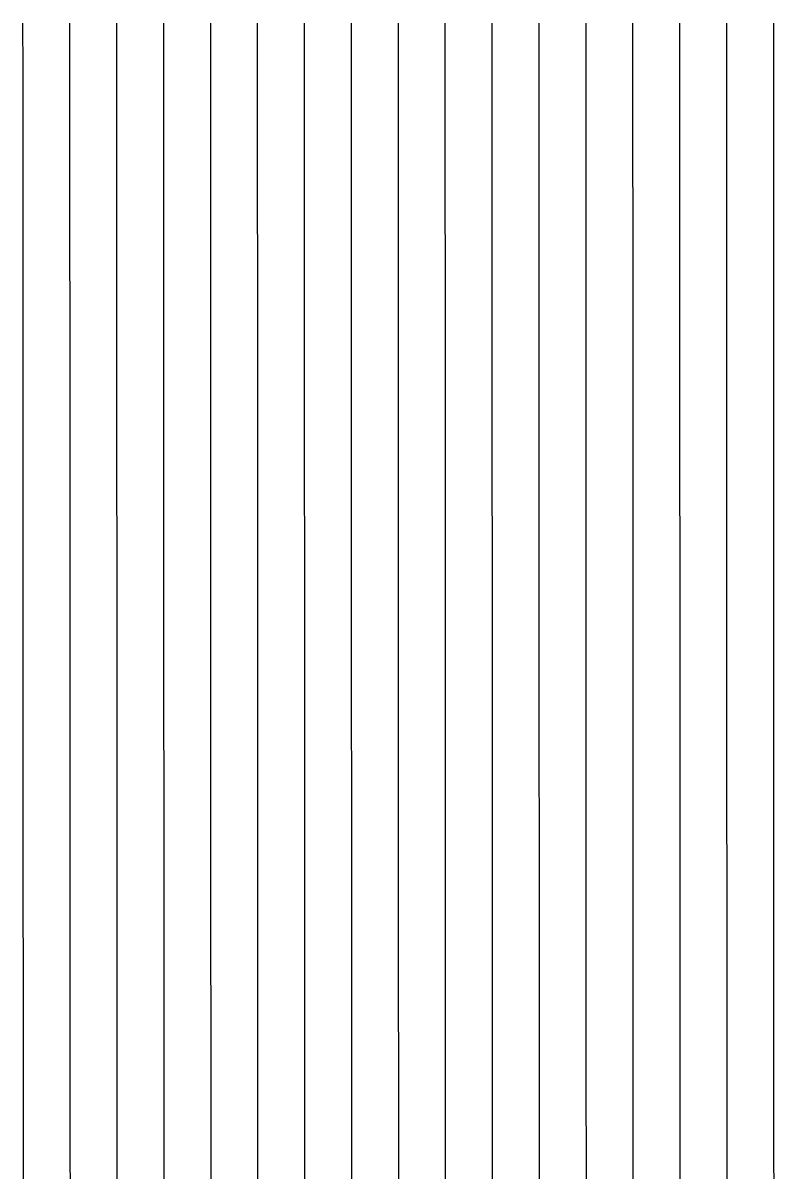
# Model space of a CAD drawing. Header units: metres. Extents: x -287 to 275, y -246 to 245.
# Drawn here: x 110.1 to 190.1, y 122.5 to 245.1 of the extents above; entities that cross this region are included whole.
import ezdxf

# ---------------------------------------------------------------- set-up
doc = ezdxf.new("R2010")
doc.units = ezdxf.units.M

msp = doc.modelspace()

# ---------------------------------------------------------------- linework, layer by layer
for p, q in [((110.09119, 240.08087, -692.8163), (110.08948, 245.08075, -692.81635)), ((115.090576, 240.07922, -692.81635), (115.08899, 245.07916, -692.8164)), ((120.09003, 240.07764, -692.8164), (120.0885, 245.07758, -692.81647)), ((125.08942, 240.07611, -692.8165), (125.08789, 245.07605, -692.8166)), ((130.0888, 240.07458, -692.8166), (130.08734, 245.07452, -692.81665)), ((135.0882, 240.07306, -692.81665), (135.08679, 245.07306, -692.8167)), ((140.08759, 240.07166, -692.8167), (140.08618, 245.07166, -692.8168)), ((145.08698, 240.07019, -692.81683), (145.08563, 245.07025, -692.8169)), ((150.08643, 240.06879, -692.8169), (150.08502, 245.06891, -692.81696)), ((155.08582, 240.06744, -692.81696), (155.08447, 245.06757, -692.817)), ((160.08514, 240.06616, -692.817), (160.08386, 245.06622, -692.8171)), ((165.08453, 240.06482, -692.8171), (165.08325, 245.06494, -692.81714)), ((170.08392, 240.0636, -692.81714), (170.08264, 245.06372, -692.8172)), ((175.08325, 240.06232, -692.8172), (175.08209, 245.06244, -692.81726)), ((180.08264, 240.06116, -692.81726), (180.08142, 245.06128, -692.8173)), ((185.08203, 240.06, -692.8173), (185.08087, 245.06012, -692.8174)), ((190.08136, 240.05884, -692.8174), (190.0802, 245.05896, -692.81744)), ((110.092834, 235.08093, -692.81616), (110.09119, 240.08087, -692.8163)), ((115.092224, 235.07935, -692.8163), (115.090576, 240.07922, -692.81635)), ((120.09161, 235.0777, -692.81635), (120.09003, 240.07764, -692.8164)), ((125.091, 235.07611, -692.81647), (125.08942, 240.07611, -692.8165)), ((130.09033, 235.07458, -692.8165), (130.0888, 240.07458, -692.8166)), ((135.08972, 235.07306, -692.8166), (135.0882, 240.07306, -692.81665)), ((140.08911, 235.0716, -692.81665), (140.08759, 240.07166, -692.8167)), ((145.08844, 235.07019, -692.8168), (145.08698, 240.07019, -692.81683)), ((150.08777, 235.06879, -692.81683), (150.08643, 240.06879, -692.8169)), ((155.08716, 235.06738, -692.8169), (155.08582, 240.06744, -692.81696)), ((160.08643, 235.06604, -692.81696), (160.08514, 240.06616, -692.817)), ((165.08582, 235.0647, -692.817), (165.08453, 240.06482, -692.8171)), ((170.08514, 235.06348, -692.8171), (170.08392, 240.0636, -692.81714)), ((175.08453, 235.06226, -692.81714), (175.08325, 240.06232, -692.8172)), ((180.08386, 235.06104, -692.8172), (180.08264, 240.06116, -692.81726)), ((185.08319, 235.05981, -692.81726), (185.08203, 240.06, -692.8173)), ((190.08252, 235.05865, -692.8173), (190.08136, 240.05884, -692.8174)), ((110.09448, 230.08105, -692.8161), (110.092834, 235.08093, -692.81616)), ((115.09387, 230.07935, -692.8162), (115.092224, 235.07935, -692.8163)), ((120.0932, 230.07776, -692.8163), (120.09161, 235.0777, -692.81635)), ((125.09253, 230.07611, -692.81635), (125.091, 235.07611, -692.81647)), ((130.09186, 230.07458, -692.81647), (130.09033, 235.07458, -692.8165)), ((135.09125, 230.07306, -692.8165), (135.08972, 235.07306, -692.8166)), ((140.09058, 230.07153, -692.8166), (140.08911, 235.0716, -692.81665)), ((145.08984, 230.07007, -692.8167), (145.08844, 235.07019, -692.8168)), ((150.08917, 230.06866, -692.8168), (150.08777, 235.06879, -692.81683)), ((155.0885, 230.06726, -692.81683), (155.08716, 235.06738, -692.8169)), ((160.08777, 230.06592, -692.8169), (160.08643, 235.06604, -692.81696)), ((165.0871, 230.06458, -692.81696), (165.08582, 235.0647, -692.817)), ((170.08643, 230.0633, -692.8171), (170.08514, 235.06348, -692.8171)), ((175.0857, 230.06207, -692.81714), (175.08453, 235.06226, -692.81714)), ((180.08502, 230.06085, -692.8172), (180.08386, 235.06104, -692.8172)), ((185.08435, 230.0597, -692.81726), (185.08319, 235.05981, -692.81726)), ((190.08362, 230.05853, -692.8173), (190.08252, 235.05865, -692.8173)), ((110.09625, 225.08112, -692.81604), (110.09448, 230.08105, -692.8161)), ((115.09552, 225.0794, -692.8161), (115.09387, 230.07935, -692.8162)), ((120.09485, 225.0777, -692.8162), (120.0932, 230.07776, -692.8163)), ((125.09418, 225.07611, -692.8163), (125.09253, 230.07611, -692.81635)), ((130.09344, 225.07452, -692.8164), (130.09186, 230.07458, -692.81647)), ((135.09271, 225.073, -692.81647), (135.09125, 230.07306, -692.8165)), ((140.09198, 225.07147, -692.8165), (140.09058, 230.07153, -692.8166)), ((145.09131, 225.07, -692.81665), (145.08984, 230.07007, -692.8167)), ((150.09058, 225.06854, -692.8167), (150.08917, 230.06866, -692.8168)), ((155.08984, 225.0672, -692.8168), (155.0885, 230.06726, -692.81683)), ((160.08917, 225.0658, -692.8169), (160.08777, 230.06592, -692.8169)), ((165.08844, 225.06445, -692.81696), (165.0871, 230.06458, -692.81696)), ((170.0877, 225.06317, -692.817), (170.08643, 230.0633, -692.8171)), ((175.08698, 225.06189, -692.8171), (175.0857, 230.06207, -692.81714)), ((180.08624, 225.06067, -692.81714), (180.08502, 230.06085, -692.8172)), ((185.08557, 225.05945, -692.8172), (185.08435, 230.0597, -692.81726)), ((190.08478, 225.05829, -692.81726), (190.08362, 230.05853, -692.8173)), ((110.09796, 220.08112, -692.816), (110.09625, 225.08112, -692.81604)), ((115.09723, 220.0794, -692.81604), (115.09552, 225.0794, -692.8161)), ((120.0965, 220.0777, -692.81616), (120.09485, 225.0777, -692.8162)), ((125.095764, 220.07605, -692.8162), (125.09418, 225.07611, -692.8163)), ((130.09503, 220.07446, -692.81635), (130.09344, 225.07452, -692.8164)), ((135.09424, 220.07288, -692.8164), (135.09271, 225.073, -692.81647)), ((140.0935, 220.07135, -692.81647), (140.09198, 225.07147, -692.8165)), ((145.09277, 220.06989, -692.8166), (145.09131, 225.07, -692.81665)), ((150.09204, 220.06842, -692.81665), (150.09058, 225.06854, -692.8167)), ((155.09125, 220.06696, -692.8167), (155.08984, 225.0672, -692.8168)), ((160.09052, 220.06561, -692.81683), (160.08917, 225.0658, -692.8169)), ((165.08972, 220.06433, -692.8169), (165.08844, 225.06445, -692.81696)), ((170.08899, 220.06299, -692.81696), (170.0877, 225.06317, -692.817)), ((175.08826, 220.0617, -692.817), (175.08698, 225.06189, -692.8171)), ((180.08746, 220.06049, -692.8171), (180.08624, 225.06067, -692.81714)), ((185.08673, 220.0592, -692.81714), (185.08557, 225.05945, -692.8172)), ((190.086, 220.05804, -692.8172), (190.08478, 225.05829, -692.81726)), ((110.09967, 215.08105, -692.81586), (110.09796, 220.08112, -692.816)), ((115.09894, 215.07935, -692.816), (115.09723, 220.0794, -692.81604)), ((120.098206, 215.07764, -692.8161), (120.0965, 220.0777, -692.81616)), ((125.09741, 215.07599, -692.81616), (125.095764, 220.07605, -692.8162)), ((130.09656, 215.07434, -692.8163), (130.09503, 220.07446, -692.81635)), ((135.09576, 215.07281, -692.81635), (135.09424, 220.07288, -692.8164)), ((140.09503, 215.07123, -692.8164), (140.0935, 220.07135, -692.81647)), ((145.09424, 215.0697, -692.8165), (145.09277, 220.06989, -692.8166)), ((150.09344, 215.06824, -692.8166), (150.09204, 220.06842, -692.81665)), ((155.09265, 215.06683, -692.8167), (155.09125, 220.06696, -692.8167)), ((160.09186, 215.06549, -692.8168), (160.09052, 220.06561, -692.81683)), ((165.09106, 215.06409, -692.81683), (165.08972, 220.06433, -692.8169)), ((170.09027, 215.06274, -692.8169), (170.08899, 220.06299, -692.81696)), ((175.08948, 215.06146, -692.81696), (175.08826, 220.0617, -692.817)), ((180.08868, 215.06024, -692.8171), (180.08746, 220.06049, -692.8171)), ((185.08795, 215.05896, -692.81714), (185.08673, 220.0592, -692.81714)), ((190.08716, 215.0578, -692.8172), (190.086, 220.05804, -692.8172)), ((110.1015, 210.08105, -692.8158), (110.09967, 215.08105, -692.81586)), ((115.10065, 210.07928, -692.8159), (115.09894, 215.07935, -692.816)), ((120.09985, 210.07758, -692.816), (120.098206, 215.07764, -692.8161)), ((125.09906, 210.0758, -692.8161), (125.09741, 215.07599, -692.81616)), ((130.0982, 210.07422, -692.8162), (130.09656, 215.07434, -692.8163)), ((135.09735, 210.07263, -692.8163), (135.09576, 215.07281, -692.81635)), ((140.09656, 210.07104, -692.81635), (140.09503, 215.07123, -692.8164)), ((145.0957, 210.06952, -692.81647), (145.09424, 215.0697, -692.8165)), ((150.09491, 210.06805, -692.8165), (150.09344, 215.06824, -692.8166)), ((155.09406, 210.06665, -692.81665), (155.09265, 215.06683, -692.8167)), ((160.09326, 210.06525, -692.8167), (160.09186, 215.06549, -692.8168)), ((165.09235, 210.0639, -692.8168), (165.09106, 215.06409, -692.81683)), ((170.09155, 210.0625, -692.81683), (170.09027, 215.06274, -692.8169)), ((175.09076, 210.06122, -692.81696), (175.08948, 215.06146, -692.81696)), ((180.08997, 210.06, -692.817), (180.08868, 215.06024, -692.8171)), ((185.08911, 210.05872, -692.8171), (185.08795, 215.05896, -692.81714)), ((190.08838, 210.05756, -692.81714), (190.08716, 215.0578, -692.8172)), ((110.10333, 205.081, -692.81573), (110.1015, 210.08105, -692.8158)), ((115.10242, 205.07916, -692.8158), (115.10065, 210.07928, -692.8159)), ((120.10156, 205.0774, -692.8159), (120.09985, 210.07758, -692.816)), ((125.10071, 205.07568, -692.81604), (125.09906, 210.0758, -692.8161)), ((130.09985, 205.07404, -692.8161), (130.0982, 210.07422, -692.8162)), ((135.099, 205.07245, -692.8162), (135.09735, 210.07263, -692.8163)), ((140.09808, 205.07086, -692.8163), (140.09656, 210.07104, -692.81635)), ((145.09723, 205.06934, -692.8164), (145.0957, 210.06952, -692.81647)), ((150.09637, 205.06787, -692.81647), (150.09491, 210.06805, -692.8165)), ((155.09546, 205.0664, -692.8166), (155.09406, 210.06665, -692.81665)), ((160.09467, 205.065, -692.81665), (160.09326, 210.06525, -692.8167)), ((165.09375, 205.0636, -692.8167), (165.09235, 210.0639, -692.8168)), ((170.0929, 205.06232, -692.81683), (170.09155, 210.0625, -692.81683)), ((175.09204, 205.06097, -692.8169), (175.09076, 210.06122, -692.81696)), ((180.09119, 205.0597, -692.81696), (180.08997, 210.06, -692.817)), ((185.09033, 205.05847, -692.817), (185.08911, 210.05872, -692.8171)), ((190.08948, 205.05731, -692.8171), (190.08838, 210.05756, -692.81714)), ((110.10516, 200.08087, -692.8156), (110.10333, 205.081, -692.81573)), ((115.10425, 200.07904, -692.81573), (115.10242, 205.07916, -692.8158)), ((120.10333, 200.07727, -692.81586), (120.10156, 205.0774, -692.8159)), ((125.102356, 200.0755, -692.816), (125.10071, 205.07568, -692.81604)), ((130.1015, 200.07385, -692.81604), (130.09985, 205.07404, -692.8161)), ((135.10059, 200.0722, -692.81616), (135.099, 205.07245, -692.8162)), ((140.09961, 200.07062, -692.8162), (140.09808, 205.07086, -692.8163)), ((145.09875, 200.06915, -692.81635), (145.09723, 205.06934, -692.8164)), ((150.09784, 200.06757, -692.8164), (150.09637, 205.06787, -692.81647)), ((155.09692, 200.06616, -692.8165), (155.09546, 205.0664, -692.8166)), ((160.09601, 200.0647, -692.8166), (160.09467, 205.065, -692.81665)), ((165.09515, 200.06335, -692.81665), (165.09375, 205.0636, -692.8167)), ((170.09424, 200.06201, -692.8168), (170.0929, 205.06232, -692.81683)), ((175.09332, 200.06067, -692.81683), (175.09204, 205.06097, -692.8169)), ((180.09247, 200.05939, -692.8169), (180.09119, 205.0597, -692.81696)), ((185.09155, 200.05817, -692.81696), (185.09033, 205.05847, -692.817)), ((190.0907, 200.05695, -692.8171), (190.08948, 205.05731, -692.8171)), ((110.106995, 195.08063, -692.81555), (110.10516, 200.08087, -692.8156)), ((115.10602, 195.0788, -692.8157), (115.10425, 200.07904, -692.81573)), ((120.10504, 195.07703, -692.8158), (120.10333, 200.07727, -692.81586)), ((125.104126, 195.07532, -692.81586), (125.102356, 200.0755, -692.816)), ((130.10309, 195.07361, -692.816), (130.1015, 200.07385, -692.81604)), ((135.10217, 195.07202, -692.8161), (135.10059, 200.0722, -692.81616)), ((140.1012, 195.07037, -692.81616), (140.09961, 200.07062, -692.8162)), ((145.10022, 195.06885, -692.8163), (145.09875, 200.06915, -692.81635)), ((150.0993, 195.06738, -692.81635), (150.09784, 200.06757, -692.8164)), ((155.09833, 195.06586, -692.81647), (155.09692, 200.06616, -692.8165)), ((160.09741, 195.06439, -692.8165), (160.09601, 200.0647, -692.8166)), ((165.09644, 195.06305, -692.81665), (165.09515, 200.06335, -692.81665)), ((170.09552, 195.06165, -692.8167), (170.09424, 200.06201, -692.8168)), ((175.0946, 195.06036, -692.8168), (175.09332, 200.06067, -692.81683)), ((180.09369, 195.05908, -692.8169), (180.09247, 200.05939, -692.8169)), ((185.09283, 195.05786, -692.81696), (185.09155, 200.05817, -692.81696)), ((190.09192, 195.05664, -692.817), (190.0907, 200.05695, -692.8171)), ((110.108826, 190.08044, -692.8155), (110.106995, 195.08063, -692.81555)), ((115.10785, 190.07867, -692.8156), (115.10602, 195.0788, -692.8157)), ((120.10681, 190.07678, -692.8157), (120.10504, 195.07703, -692.8158)), ((125.105835, 190.07507, -692.8158), (125.104126, 195.07532, -692.81586)), ((130.1048, 190.07336, -692.8159), (130.10309, 195.07361, -692.816)), ((135.10382, 190.07172, -692.81604), (135.10217, 195.07202, -692.8161)), ((140.10278, 190.07007, -692.8161), (140.1012, 195.07037, -692.81616)), ((145.1018, 190.06848, -692.8162), (145.10022, 195.06885, -692.8163)), ((150.10083, 190.06702, -692.8163), (150.0993, 195.06738, -692.81635)), ((155.09985, 190.06549, -692.8164), (155.09833, 195.06586, -692.81647)), ((160.09882, 190.06409, -692.81647), (160.09741, 195.06439, -692.8165)), ((165.09784, 190.06268, -692.8166), (165.09644, 195.06305, -692.81665)), ((170.09692, 190.06134, -692.81665), (170.09552, 195.06165, -692.8167)), ((175.09595, 190.06006, -692.8167), (175.0946, 195.06036, -692.8168)), ((180.09497, 190.05872, -692.81683), (180.09369, 195.05908, -692.8169)), ((185.09406, 190.0575, -692.8169), (185.09283, 195.05786, -692.81696)), ((190.09308, 190.05627, -692.81696), (190.09192, 195.05664, -692.817)), ((110.11072, 185.0802, -692.81537), (110.108826, 190.08044, -692.8155)), ((115.10968, 185.07837, -692.8155), (115.10785, 190.07867, -692.8156)), ((120.10858, 185.0766, -692.8156), (120.10681, 190.07678, -692.8157)), ((125.107544, 185.07477, -692.81573), (125.105835, 190.07507, -692.8158)), ((130.10645, 185.07306, -692.81586), (130.1048, 190.07336, -692.8159)), ((135.10541, 185.07141, -692.816), (135.10382, 190.07172, -692.81604)), ((140.10437, 185.06976, -692.81604), (140.10278, 190.07007, -692.8161)), ((145.10333, 185.06824, -692.81616), (145.1018, 190.06848, -692.8162)), ((150.1023, 185.06665, -692.8162), (150.10083, 190.06702, -692.8163)), ((155.10126, 185.06519, -692.81635), (155.09985, 190.06549, -692.8164)), ((160.10028, 185.06372, -692.8164), (160.09882, 190.06409, -692.81647)), ((165.09924, 185.06232, -692.8165), (165.09784, 190.06268, -692.8166)), ((170.09827, 185.06097, -692.8166), (170.09692, 190.06134, -692.81665)), ((175.09723, 185.05963, -692.8167), (175.09595, 190.06006, -692.8167)), ((180.09625, 185.05835, -692.8168), (180.09497, 190.05872, -692.81683)), ((185.09528, 185.05707, -692.81683), (185.09406, 190.0575, -692.8169)), ((190.0943, 185.05585, -692.81696), (190.09308, 190.05627, -692.81696)), ((110.11267, 180.07996, -692.8153), (110.11072, 185.0802, -692.81537)), ((115.11157, 180.07806, -692.8154), (115.10968, 185.07837, -692.8155)), ((120.11041, 180.07623, -692.81555), (120.10858, 185.0766, -692.8156)), ((125.10925, 180.07446, -692.8157), (125.107544, 185.07477, -692.81573)), ((130.10815, 180.0727, -692.8158), (130.10645, 185.07306, -692.81586)), ((135.10712, 180.07104, -692.81586), (135.10541, 185.07141, -692.816)), ((140.10596, 180.0694, -692.816), (140.10437, 185.06976, -692.81604)), ((145.10492, 180.06787, -692.8161), (145.10333, 185.06824, -692.81616)), ((150.10382, 180.06628, -692.81616), (150.1023, 185.06665, -692.8162)), ((155.10278, 180.06482, -692.8163), (155.10126, 185.06519, -692.81635)), ((160.10168, 180.06335, -692.8164), (160.10028, 185.06372, -692.8164)), ((165.10059, 180.06189, -692.81647), (165.09924, 185.06232, -692.8165)), ((170.09961, 180.06055, -692.8165), (170.09827, 185.06097, -692.8166)), ((175.09857, 180.0592, -692.81665), (175.09723, 185.05963, -692.8167)), ((180.09753, 180.05792, -692.8167), (180.09625, 185.05835, -692.8168)), ((185.0965, 180.0567, -692.81683), (185.09528, 185.05707, -692.81683)), ((190.09546, 180.05542, -692.8169), (190.0943, 185.05585, -692.81696)), ((110.11456, 175.07965, -692.81525), (110.11267, 180.07996, -692.8153)), ((115.11334, 175.07776, -692.81537), (115.11157, 180.07806, -692.8154)), ((120.11224, 175.07587, -692.8155), (120.11041, 180.07623, -692.81555)), ((125.111084, 175.0741, -692.8156), (125.10925, 180.07446, -692.8157)), ((130.10986, 175.07239, -692.8157), (130.10815, 180.0727, -692.8158)), ((135.1087, 175.07068, -692.8158), (135.10712, 180.07104, -692.81586)), ((140.1076, 175.06903, -692.8159), (140.10596, 180.0694, -692.816)), ((145.10645, 175.06744, -692.81604), (145.10492, 180.06787, -692.8161)), ((150.10535, 175.06592, -692.8161), (150.10382, 180.06628, -692.81616)), ((155.10419, 175.06439, -692.8162), (155.10278, 180.06482, -692.8163)), ((160.10309, 175.06293, -692.81635), (160.10168, 180.06335, -692.8164)), ((165.10199, 175.06152, -692.8164), (165.10059, 180.06189, -692.81647)), ((170.10089, 175.06018, -692.8165), (170.09961, 180.06055, -692.8165)), ((175.09991, 175.05884, -692.8166), (175.09857, 180.0592, -692.81665)), ((180.09882, 175.0575, -692.81665), (180.09753, 180.05792, -692.8167)), ((185.09778, 175.05627, -692.8168), (185.0965, 180.0567, -692.81683)), ((190.09674, 175.055, -692.81683), (190.09546, 180.05542, -692.8169)), ((110.116516, 170.07928, -692.8151), (110.11456, 175.07965, -692.81525)), ((115.115234, 170.0774, -692.81525), (115.11334, 175.07776, -692.81537)), ((120.114075, 170.0755, -692.81537), (120.11224, 175.07587, -692.8155)), ((125.112854, 170.07367, -692.8155), (125.111084, 175.0741, -692.8156)), ((130.11163, 170.07196, -692.8156), (130.10986, 175.07239, -692.8157)), ((135.11041, 170.07025, -692.81573), (135.1087, 175.07068, -692.8158)), ((140.10919, 170.0686, -692.81586), (140.1076, 175.06903, -692.8159)), ((145.10803, 170.06696, -692.816), (145.10645, 175.06744, -692.81604)), ((150.10687, 170.06543, -692.81604), (150.10535, 175.06592, -692.8161)), ((155.10571, 170.0639, -692.81616), (155.10419, 175.06439, -692.8162)), ((160.10455, 170.06244, -692.8163), (160.10309, 175.06293, -692.81635)), ((165.10345, 170.06104, -692.81635), (165.10199, 175.06152, -692.8164)), ((170.10236, 170.0597, -692.81647), (170.10089, 175.06018, -692.8165)), ((175.1012, 170.05835, -692.8165), (175.09991, 175.05884, -692.8166)), ((180.1001, 170.057, -692.81665), (180.09882, 175.0575, -692.81665)), ((185.099, 170.05573, -692.8167), (185.09778, 175.05627, -692.8168)), ((190.09796, 170.05457, -692.8168), (190.09674, 175.055, -692.81683)), ((110.11847, 165.07886, -692.81506), (110.116516, 170.07928, -692.8151)), ((115.11719, 165.07697, -692.8152), (115.115234, 170.0774, -692.81525)), ((120.115906, 165.07507, -692.8153), (120.114075, 170.0755, -692.81537)), ((125.114624, 165.07324, -692.8154), (125.112854, 170.07367, -692.8155)), ((130.11334, 165.07153, -692.81555), (130.11163, 170.07196, -692.8156)), ((135.11206, 165.06976, -692.8157), (135.11041, 170.07025, -692.81573)), ((140.11084, 165.06818, -692.8158), (140.10919, 170.0686, -692.81586)), ((145.10962, 165.06653, -692.8159), (145.10803, 170.06696, -692.816)), ((150.1084, 165.065, -692.816), (150.10687, 170.06543, -692.81604)), ((155.10718, 165.06342, -692.8161), (155.10571, 170.0639, -692.81616)), ((160.10602, 165.06201, -692.8162), (160.10455, 170.06244, -692.8163)), ((165.1048, 165.06055, -692.8163), (165.10345, 170.06104, -692.81635)), ((170.1037, 165.0592, -692.8164), (170.10236, 170.0597, -692.81647)), ((175.10248, 165.05786, -692.81647), (175.1012, 170.05835, -692.8165)), ((180.10138, 165.05658, -692.8166), (180.1001, 170.057, -692.81665)), ((185.10022, 165.05524, -692.81665), (185.099, 170.05573, -692.8167)), ((190.09912, 165.05408, -692.8168), (190.09796, 170.05457, -692.8168)), ((110.12042, 160.07843, -692.81494), (110.11847, 165.07886, -692.81506)), ((115.11908, 160.07648, -692.8151), (115.11719, 165.07697, -692.8152)), ((120.11774, 160.07458, -692.81525), (120.115906, 165.07507, -692.8153)), ((125.116394, 160.07275, -692.81537), (125.114624, 165.07324, -692.8154)), ((130.11511, 160.07098, -692.8155), (130.11334, 165.07153, -692.81555)), ((135.11377, 160.06927, -692.8156), (135.11206, 165.06976, -692.8157)), ((140.11249, 160.06763, -692.81573), (140.11084, 165.06818, -692.8158)), ((145.1112, 160.06598, -692.81586), (145.10962, 165.06653, -692.8159)), ((150.10999, 160.06445, -692.8159), (150.1084, 165.065, -692.816)), ((155.1087, 160.06293, -692.81604), (155.10718, 165.06342, -692.8161)), ((160.10742, 160.06146, -692.81616), (160.10602, 165.06201, -692.8162)), ((165.10626, 160.06006, -692.8163), (165.1048, 165.06055, -692.8163)), ((170.10504, 160.05865, -692.81635), (170.1037, 165.0592, -692.8164)), ((175.10382, 160.05731, -692.81647), (175.10248, 165.05786, -692.81647)), ((180.10266, 160.05597, -692.8165), (180.10138, 165.05658, -692.8166)), ((185.1015, 160.05475, -692.81665), (185.10022, 165.05524, -692.81665)), ((190.10034, 160.05353, -692.8167), (190.09912, 165.05408, -692.8168)), ((110.12244, 155.07788, -692.8149), (110.12042, 160.07843, -692.81494)), ((115.12097, 155.07593, -692.815), (115.11908, 160.07648, -692.8151)), ((120.11963, 155.0741, -692.8151), (120.11774, 160.07458, -692.81525)), ((125.118225, 155.07227, -692.8153), (125.116394, 160.07275, -692.81537)), ((130.11682, 155.07043, -692.8154), (130.11511, 160.07098, -692.8155)), ((135.11548, 155.06873, -692.81555), (135.11377, 160.06927, -692.8156)), ((140.11414, 155.06708, -692.8157), (140.11249, 160.06763, -692.81573)), ((145.1128, 155.06543, -692.8158), (145.1112, 160.06598, -692.81586)), ((150.11145, 155.0639, -692.81586), (150.10999, 160.06445, -692.8159)), ((155.11017, 155.06238, -692.816), (155.1087, 160.06293, -692.81604)), ((160.10889, 155.06091, -692.8161), (160.10742, 160.06146, -692.81616)), ((165.1076, 155.05945, -692.8162), (165.10626, 160.06006, -692.8163)), ((170.10638, 155.0581, -692.8163), (170.10504, 160.05865, -692.81635)), ((175.1051, 155.05676, -692.8164), (175.10382, 160.05731, -692.81647)), ((180.10394, 155.05548, -692.81647), (180.10266, 160.05597, -692.8165)), ((185.10278, 155.0542, -692.8166), (185.1015, 160.05475, -692.81665)), ((190.10156, 155.05292, -692.81665), (190.10034, 160.05353, -692.8167)), ((110.12439, 150.07733, -692.81476), (110.12244, 155.07788, -692.8149)), ((115.122925, 150.07538, -692.81494), (115.12097, 155.07593, -692.815)), ((120.12146, 150.07355, -692.81506), (120.11963, 155.0741, -692.8151)), ((125.119995, 150.07166, -692.8152), (125.118225, 155.07227, -692.8153)), ((130.11859, 150.06989, -692.81537), (130.11682, 155.07043, -692.8154)), ((135.11713, 150.06818, -692.8155), (135.11548, 155.06873, -692.81555)), ((140.11578, 150.06647, -692.8156), (140.11414, 155.06708, -692.8157)), ((145.11438, 150.06488, -692.81573), (145.1128, 155.06543, -692.8158)), ((150.11304, 150.0633, -692.8158), (150.11145, 155.0639, -692.81586)), ((155.11163, 150.06177, -692.8159), (155.11017, 155.06238, -692.816)), ((160.11035, 150.0603, -692.81604), (160.10889, 155.06091, -692.8161)), ((165.10901, 150.0589, -692.81616), (165.1076, 155.05945, -692.8162)), ((170.10779, 150.0575, -692.8162), (170.10638, 155.0581, -692.8163)), ((175.1065, 150.05615, -692.81635), (175.1051, 155.05676, -692.8164)), ((180.10522, 150.05487, -692.81647), (180.10394, 155.05548, -692.81647)), ((185.10394, 150.05359, -692.8165), (185.10278, 155.0542, -692.8166)), ((190.10278, 150.05237, -692.81665), (190.10156, 155.05292, -692.81665)), ((110.1264, 145.07678, -692.8147), (110.12439, 150.07733, -692.81476)), ((115.12488, 145.07483, -692.8148), (115.122925, 150.07538, -692.81494)), ((120.12335, 145.07288, -692.815), (120.12146, 150.07355, -692.81506)), ((125.121826, 145.07098, -692.8151), (125.119995, 150.07166, -692.8152)), ((130.1203, 145.06921, -692.81525), (130.11859, 150.06989, -692.81537)), ((135.1189, 145.06757, -692.81537), (135.11713, 150.06818, -692.8155)), ((140.11737, 145.06586, -692.81555), (140.11578, 150.06647, -692.8156)), ((145.11597, 145.06427, -692.8157), (145.11438, 150.06488, -692.81573)), ((150.11456, 145.06268, -692.81573), (150.11304, 150.0633, -692.8158)), ((155.11316, 145.0611, -692.81586), (155.11163, 150.06177, -692.8159)), ((160.11176, 145.0597, -692.816), (160.11035, 150.0603, -692.81604)), ((165.11047, 145.05823, -692.8161), (165.10901, 150.0589, -692.81616)), ((170.10907, 145.05688, -692.8162), (170.10779, 150.0575, -692.8162)), ((175.10779, 145.05554, -692.8163), (175.1065, 150.05615, -692.81635)), ((180.10645, 145.05426, -692.8164), (180.10522, 150.05487, -692.81647)), ((185.10522, 145.05298, -692.81647), (185.10394, 150.05359, -692.8165)), ((190.104, 145.05176, -692.8166), (190.10278, 150.05237, -692.81665)), ((110.12842, 140.07605, -692.81464), (110.1264, 145.07678, -692.8147)), ((115.12677, 140.0741, -692.81476), (115.12488, 145.07483, -692.8148)), ((120.12518, 140.0722, -692.8149), (120.12335, 145.07288, -692.815)), ((125.12366, 140.07031, -692.81506), (125.121826, 145.07098, -692.8151)), ((130.12207, 140.06854, -692.8152), (130.1203, 145.06921, -692.81525)), ((135.12054, 140.06683, -692.8153), (135.1189, 145.06757, -692.81537)), ((140.11908, 140.06519, -692.8154), (140.11737, 145.06586, -692.81555)), ((145.11755, 140.06354, -692.81555), (145.11597, 145.06427, -692.8157)), ((150.11609, 140.06195, -692.8157), (150.11456, 145.06268, -692.81573)), ((155.11462, 140.06049, -692.8158), (155.11316, 145.0611, -692.81586)), ((160.11322, 140.05902, -692.8159), (160.11176, 145.0597, -692.816)), ((165.11188, 140.05756, -692.81604), (165.11047, 145.05823, -692.8161)), ((170.11047, 140.05621, -692.81616), (170.10907, 145.05688, -692.8162)), ((175.10907, 140.05487, -692.8162), (175.10779, 145.05554, -692.8163)), ((180.10779, 140.05359, -692.81635), (180.10645, 145.05426, -692.8164)), ((185.10645, 140.05237, -692.81647), (185.10522, 145.05298, -692.81647)), ((190.10516, 140.05115, -692.8165), (190.104, 145.05176, -692.8166)), ((110.13043, 135.07538, -692.8145), (110.12842, 140.07605, -692.81464)), ((115.12872, 135.07343, -692.8147), (115.12677, 140.0741, -692.81476)), ((120.127075, 135.07147, -692.8148), (120.12518, 140.0722, -692.8149)), ((125.12543, 135.06964, -692.815), (125.12366, 140.07031, -692.81506)), ((130.12384, 135.06787, -692.8151), (130.12207, 140.06854, -692.8152)), ((135.12225, 135.06616, -692.81525), (135.12054, 140.06683, -692.8153)), ((140.12067, 135.06445, -692.81537), (140.11908, 140.06519, -692.8154)), ((145.11914, 135.06287, -692.8155), (145.11755, 140.06354, -692.81555)), ((150.11761, 135.06134, -692.8156), (150.11609, 140.06195, -692.8157)), ((155.11615, 135.05981, -692.81573), (155.11462, 140.06049, -692.8158)), ((160.11469, 135.05829, -692.81586), (160.11322, 140.05902, -692.8159)), ((165.11328, 135.05688, -692.816), (165.11188, 140.05756, -692.81604)), ((170.11182, 135.05554, -692.8161), (170.11047, 140.05621, -692.81616)), ((175.11041, 135.0542, -692.8162), (175.10907, 140.05487, -692.8162)), ((180.10907, 135.05292, -692.8163), (180.10779, 140.05359, -692.81635)), ((185.10773, 135.05164, -692.8164), (185.10645, 140.05237, -692.81647)), ((190.10638, 135.05048, -692.81647), (190.10516, 140.05115, -692.8165)), ((110.13245, 130.07465, -692.81445), (110.13043, 135.07538, -692.8145)), ((115.13068, 130.07263, -692.8146), (115.12872, 135.07343, -692.8147)), ((120.12897, 130.07074, -692.81476), (120.127075, 135.07147, -692.8148)), ((125.12726, 130.06891, -692.8149), (125.12543, 135.06964, -692.815)), ((130.12561, 130.06708, -692.81506), (130.12384, 135.06787, -692.8151)), ((135.12396, 130.06537, -692.8152), (135.12225, 135.06616, -692.81525)), ((140.12238, 130.06372, -692.8153), (140.12067, 135.06445, -692.81537)), ((145.12073, 130.06213, -692.8154), (145.11914, 135.06287, -692.8155)), ((150.1192, 130.06055, -692.81555), (150.11761, 135.06134, -692.8156)), ((155.11761, 130.05908, -692.8157), (155.11615, 135.05981, -692.81573)), ((160.11609, 130.05756, -692.8158), (160.11469, 135.05829, -692.81586)), ((165.11462, 130.05621, -692.8159), (165.11328, 135.05688, -692.816)), ((170.11316, 130.05481, -692.81604), (170.11182, 135.05554, -692.8161)), ((175.1117, 130.05347, -692.81616), (175.11041, 135.0542, -692.8162)), ((180.11029, 130.05219, -692.8163), (180.10907, 135.05292, -692.8163)), ((185.10895, 130.05096, -692.81635), (185.10773, 135.05164, -692.8164)), ((190.1076, 130.04974, -692.81647), (190.10638, 135.05048, -692.81647)), ((110.13446, 125.07379, -692.81433), (110.13245, 130.07465, -692.81445)), ((115.13263, 125.07178, -692.8145), (115.13068, 130.07263, -692.8146)), ((120.13086, 125.06995, -692.8147), (120.12897, 130.07074, -692.81476)), ((125.12909, 125.068054, -692.8148), (125.12726, 130.06891, -692.8149)), ((130.12732, 125.066284, -692.815), (130.12561, 130.06708, -692.81506)), ((135.12561, 125.064575, -692.8151), (135.12396, 130.06537, -692.8152)), ((140.12396, 125.06293, -692.81525), (140.12238, 130.06372, -692.8153)), ((145.12231, 125.06128, -692.81537), (145.12073, 130.06213, -692.8154)), ((150.12073, 125.05975, -692.8155), (150.1192, 130.06055, -692.81555)), ((155.11908, 125.05823, -692.8157), (155.11761, 130.05908, -692.8157)), ((160.1175, 125.05676, -692.8158), (160.11609, 130.05756, -692.8158)), ((165.11603, 125.05542, -692.81586), (165.11462, 130.05621, -692.8159)), ((170.1145, 125.054016, -692.816), (170.11316, 130.05481, -692.81604)), ((175.11304, 125.05267, -692.8161), (175.1117, 130.05347, -692.81616)), ((180.11157, 125.05145, -692.8162), (180.11029, 130.05219, -692.8163)), ((185.11017, 125.05023, -692.8163), (185.10895, 130.05096, -692.81635)), ((190.1087, 125.04901, -692.8164), (190.1076, 130.04974, -692.81647)), ((110.136475, 120.07294, -692.8143), (110.13446, 125.07379, -692.81433)), ((115.13458, 120.070984, -692.8144), (115.13263, 125.07178, -692.8145)), ((120.13269, 120.06903, -692.8146), (120.13086, 125.06995, -692.8147)), ((125.13092, 120.0672, -692.81476), (125.12909, 125.068054, -692.8148)), ((130.12909, 120.06543, -692.8149), (130.12732, 125.066284, -692.815)), ((135.12732, 120.06372, -692.81506), (135.12561, 125.064575, -692.8151)), ((140.12555, 120.06201, -692.8152), (140.12396, 125.06293, -692.81525)), ((145.1239, 120.060486, -692.8153), (145.12231, 125.06128, -692.81537)), ((150.1222, 120.0589, -692.8155), (150.12073, 125.05975, -692.8155)), ((155.1206, 120.057434, -692.8156), (155.11908, 125.05823, -692.8157)), ((160.11896, 120.05603, -692.81573), (160.1175, 125.05676, -692.8158)), ((165.11737, 120.054565, -692.81586), (165.11603, 125.05542, -692.81586)), ((170.11584, 120.05322, -692.8159), (170.1145, 125.054016, -692.816)), ((175.11432, 120.05188, -692.81604), (175.11304, 125.05267, -692.8161)), ((180.1128, 120.05066, -692.81616), (180.11157, 125.05145, -692.8162)), ((185.11139, 120.04944, -692.8163), (185.11017, 125.05023, -692.8163)), ((190.10992, 120.04828, -692.81635), (190.1087, 125.04901, -692.8164))]:
    msp.add_line(p, q)

doc.saveas('drawing.dxf')
